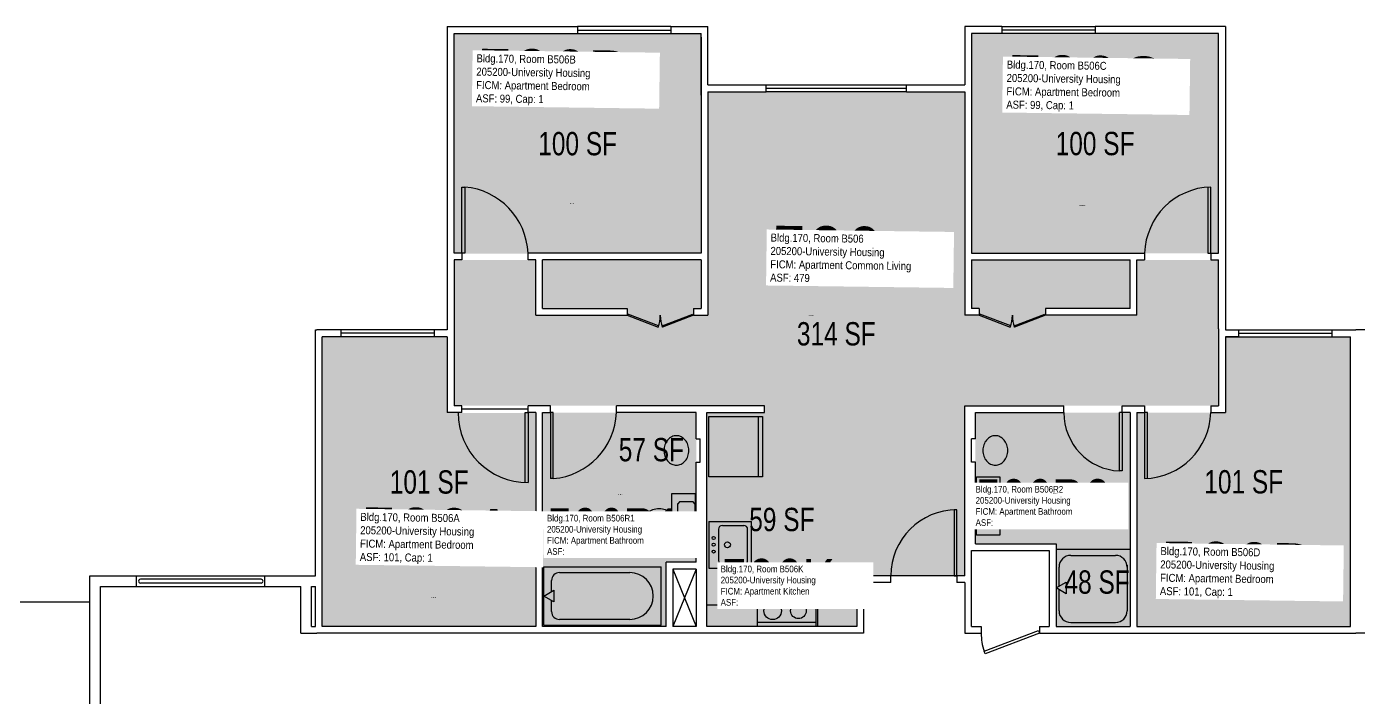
# Model space of a CAD drawing. Header units: inches. Extents: x -88 to 3164, y -85 to 1655.
# Drawn here: x 1328 to 2012, y 294 to 639 of the extents above; entities that cross this region are included whole.
import ezdxf
from ezdxf.enums import TextEntityAlignment as Align

# ---------------------------------------------------------------- set-up
doc = ezdxf.new("R2010")
doc.units = ezdxf.units.IN
doc.header["$LTSCALE"] = 10
doc.header["$MEASUREMENT"] = 0
doc.layers.get('0').update_dxf_attribs({"linetype": 'CONTINUOUS'})
for name, color, linetype in [('A-DOOR', 2, 'CONTINUOUS'), ('A-FLOR', 3, 'CONTINUOUS'), ('A-GLAZ', 1, 'CONTINUOUS'), ('A-IDEN-RNUM', 7, 'CONTINUOUS'), ('A-IDEN-SNUM', 4, 'CONTINUOUS'), ('A-IDEN-VNUM', 4, 'CONTINUOUS'), ('A-ROOF', 2, 'CONTINUOUS'), ('A-WALL', 5, 'CONTINUOUS'), ('AREA-TEXT', 3, 'CONTINUOUS'), ('Rooms-Category-Color', 7, 'CONTINUOUS'), ('Rooms-College-Color', 7, 'CONTINUOUS'), ('Rooms-Department-Color', 7, 'CONTINUOUS'), ('Rooms-Division-Color', 7, 'CONTINUOUS'), ('Rooms-Information', 7, 'CONTINUOUS')]:
    doc.layers.add(name, color=color, linetype=linetype)
doc.styles.add('CP_AREA', font='arial.ttf', dxfattribs={"height": 15})
doc.styles.add('CP_ROOMSNUMBER', font='arial.ttf', dxfattribs={"height": 1})
doc.styles.add('CP_ROOMVNUMBER', font='arial.ttf', dxfattribs={"width": 0.85, "height": 0.075})

msp = doc.modelspace()

# ---------------------------------------------------------------- hatches: boundary and pattern name
at = {"layer": 'Rooms-Category-Color', "true_color": 0x728ef3}
for points in [[(1674.39, 522.74), (1547.39, 522.71), (1547.36, 635.71), (1674.36, 635.74)], [(1813.39, 522.77), (1940.39, 522.8), (1940.36, 635.8), (1813.36, 635.77)], [(1940.35, 519.42), (1940.35, 444.42), (1809.85, 444.42), (1809.85, 356.92), (1754.35, 356.92), (1754.35, 440.92), (1706.84, 440.92), (1706.84, 444.42), (1547.35, 444.42), (1547.35, 519.42), (1589.35, 519.42), (1589.35, 490.92), (1636.35, 490.92), (1636.35, 494.42), (1592.85, 494.42), (1592.85, 519.42), (1674.35, 519.42), (1674.35, 494.42), (1670.35, 494.42), (1670.35, 490.92), (1677.85, 490.92), (1677.85, 605.92), (1809.85, 605.92), (1809.85, 490.92), (1817.35, 490.92), (1817.35, 494.42), (1813.35, 494.42), (1813.35, 519.42), (1894.85, 519.42), (1894.85, 494.42), (1851.35, 494.42), (1851.35, 490.92), (1898.35, 490.92), (1898.35, 519.42)], [(1589.43, 330.72), (1479.68, 330.69), (1479.65, 479.69), (1543.9, 479.71), (1543.9, 440.71), (1589.4, 440.72)], [(1943.9, 479.8), (2008.15, 479.82), (2008.18, 330.82), (1898.43, 330.79), (1898.4, 440.79), (1943.9, 440.8)], [(1592.85, 440.92), (1671.85, 440.92), (1671.85, 363.92), (1656.35, 363.92), (1656.35, 330.92), (1592.85, 330.92), (1592.85, 440.92)], [(1677.35, 440.92), (1754.35, 440.92), (1754.35, 330.92), (1677.35, 330.92)], [(1894.85, 440.92), (1815.35, 440.92), (1815.35, 373.42), (1856.85, 373.42), (1856.85, 330.92), (1894.85, 330.92)]]:
    msp.add_hatch(color=171, dxfattribs=at).paths.add_polyline_path(points)
at = {"layer": 'Rooms-College-Color', "true_color": 0xadadad}
for points in [[(1674.39, 522.74), (1547.39, 522.71), (1547.36, 635.71), (1674.36, 635.74)], [(1813.39, 522.77), (1940.39, 522.8), (1940.36, 635.8), (1813.36, 635.77)], [(1940.35, 519.42), (1940.35, 444.42), (1809.85, 444.42), (1809.85, 356.92), (1754.35, 356.92), (1754.35, 440.92), (1706.84, 440.92), (1706.84, 444.42), (1547.35, 444.42), (1547.35, 519.42), (1589.35, 519.42), (1589.35, 490.92), (1636.35, 490.92), (1636.35, 494.42), (1592.85, 494.42), (1592.85, 519.42), (1674.35, 519.42), (1674.35, 494.42), (1670.35, 494.42), (1670.35, 490.92), (1677.85, 490.92), (1677.85, 605.92), (1809.85, 605.92), (1809.85, 490.92), (1817.35, 490.92), (1817.35, 494.42), (1813.35, 494.42), (1813.35, 519.42), (1894.85, 519.42), (1894.85, 494.42), (1851.35, 494.42), (1851.35, 490.92), (1898.35, 490.92), (1898.35, 519.42)], [(1589.43, 330.72), (1479.68, 330.69), (1479.65, 479.69), (1543.9, 479.71), (1543.9, 440.71), (1589.4, 440.72)], [(1943.9, 479.8), (2008.15, 479.82), (2008.18, 330.82), (1898.43, 330.79), (1898.4, 440.79), (1943.9, 440.8)], [(1592.85, 440.92), (1671.85, 440.92), (1671.85, 363.92), (1656.35, 363.92), (1656.35, 330.92), (1592.85, 330.92), (1592.85, 440.92)], [(1677.35, 440.92), (1754.35, 440.92), (1754.35, 330.92), (1677.35, 330.92)], [(1894.85, 440.92), (1815.35, 440.92), (1815.35, 373.42), (1856.85, 373.42), (1856.85, 330.92), (1894.85, 330.92)]]:
    msp.add_hatch(color=253, dxfattribs=at).paths.add_polyline_path(points)
at = {"layer": 'Rooms-Department-Color', "true_color": 0x604aed}
for points in [[(1674.39, 522.74), (1547.39, 522.71), (1547.36, 635.71), (1674.36, 635.74)], [(1813.39, 522.77), (1940.39, 522.8), (1940.36, 635.8), (1813.36, 635.77)], [(1940.35, 519.42), (1940.35, 444.42), (1809.85, 444.42), (1809.85, 356.92), (1754.35, 356.92), (1754.35, 440.92), (1706.84, 440.92), (1706.84, 444.42), (1547.35, 444.42), (1547.35, 519.42), (1589.35, 519.42), (1589.35, 490.92), (1636.35, 490.92), (1636.35, 494.42), (1592.85, 494.42), (1592.85, 519.42), (1674.35, 519.42), (1674.35, 494.42), (1670.35, 494.42), (1670.35, 490.92), (1677.85, 490.92), (1677.85, 605.92), (1809.85, 605.92), (1809.85, 490.92), (1817.35, 490.92), (1817.35, 494.42), (1813.35, 494.42), (1813.35, 519.42), (1894.85, 519.42), (1894.85, 494.42), (1851.35, 494.42), (1851.35, 490.92), (1898.35, 490.92), (1898.35, 519.42)], [(1589.43, 330.72), (1479.68, 330.69), (1479.65, 479.69), (1543.9, 479.71), (1543.9, 440.71), (1589.4, 440.72)], [(1943.9, 479.8), (2008.15, 479.82), (2008.18, 330.82), (1898.43, 330.79), (1898.4, 440.79), (1943.9, 440.8)], [(1592.85, 440.92), (1671.85, 440.92), (1671.85, 363.92), (1656.35, 363.92), (1656.35, 330.92), (1592.85, 330.92), (1592.85, 440.92)], [(1677.35, 440.92), (1754.35, 440.92), (1754.35, 330.92), (1677.35, 330.92)], [(1894.85, 440.92), (1815.35, 440.92), (1815.35, 373.42), (1856.85, 373.42), (1856.85, 330.92), (1894.85, 330.92)]]:
    msp.add_hatch(color=173, dxfattribs=at).paths.add_polyline_path(points)
at = {"layer": 'Rooms-Division-Color', "true_color": 0x604aed}
for points in [[(1674.39, 522.74), (1547.39, 522.71), (1547.36, 635.71), (1674.36, 635.74)], [(1813.39, 522.77), (1940.39, 522.8), (1940.36, 635.8), (1813.36, 635.77)], [(1940.35, 519.42), (1940.35, 444.42), (1809.85, 444.42), (1809.85, 356.92), (1754.35, 356.92), (1754.35, 440.92), (1706.84, 440.92), (1706.84, 444.42), (1547.35, 444.42), (1547.35, 519.42), (1589.35, 519.42), (1589.35, 490.92), (1636.35, 490.92), (1636.35, 494.42), (1592.85, 494.42), (1592.85, 519.42), (1674.35, 519.42), (1674.35, 494.42), (1670.35, 494.42), (1670.35, 490.92), (1677.85, 490.92), (1677.85, 605.92), (1809.85, 605.92), (1809.85, 490.92), (1817.35, 490.92), (1817.35, 494.42), (1813.35, 494.42), (1813.35, 519.42), (1894.85, 519.42), (1894.85, 494.42), (1851.35, 494.42), (1851.35, 490.92), (1898.35, 490.92), (1898.35, 519.42)], [(1589.43, 330.72), (1479.68, 330.69), (1479.65, 479.69), (1543.9, 479.71), (1543.9, 440.71), (1589.4, 440.72)], [(1943.9, 479.8), (2008.15, 479.82), (2008.18, 330.82), (1898.43, 330.79), (1898.4, 440.79), (1943.9, 440.8)], [(1592.85, 440.92), (1671.85, 440.92), (1671.85, 363.92), (1656.35, 363.92), (1656.35, 330.92), (1592.85, 330.92), (1592.85, 440.92)], [(1677.35, 440.92), (1754.35, 440.92), (1754.35, 330.92), (1677.35, 330.92)], [(1894.85, 440.92), (1815.35, 440.92), (1815.35, 373.42), (1856.85, 373.42), (1856.85, 330.92), (1894.85, 330.92)]]:
    msp.add_hatch(color=173, dxfattribs=at).paths.add_polyline_path(points)

# ---------------------------------------------------------------- linework, layer by layer
for p, q in [((1678.35, 407.92), (1678.35, 438.92)), ((1678.35, 438.92), (1705.85, 438.92)), ((1703.6, 438.92), (1703.6, 407.92)), ((1705.85, 438.92), (1705.85, 407.92)), ((1705.85, 407.92), (1678.35, 407.92)), ((1815.98, 377.83), (1815.98, 407.83)), ((1815.98, 407.83), (1827.98, 407.83)), ((1827.98, 407.83), (1827.98, 377.83)), ((1659.23, 369.33), (1659.23, 399.33)), ((1659.23, 399.33), (1671.23, 399.33)), ((1671.23, 399.33), (1671.23, 369.33)), ((1815.98, 383.42), (1815.98, 402.24)), ((1816.1, 402.54), (1816.86, 403.29)), ((1817.15, 403.42), (1823.98, 403.42)), ((1823.98, 403.42), (1824.86, 402.54)), ((1824.96, 398.86), (1824, 395.47)), ((1824.98, 402.24), (1824.98, 398.98)), ((1662.23, 393.74), (1662.23, 390.42)), ((1662.23, 390.42), (1663.21, 386.97)), ((1663.23, 394.92), (1662.35, 394.04)), ((1670.23, 394.92), (1663.23, 394.92)), ((1671.11, 394.04), (1670.23, 394.92)), ((1671.23, 374.92), (1671.23, 393.74)), ((1823.98, 395.36), (1823.98, 390.48)), ((1824, 390.36), (1824.96, 386.97)), ((1663.23, 386.86), (1663.23, 381.98)), ((1678.26, 384.87), (1700.26, 384.87)), ((1678.26, 384.87), (1678.26, 360.87)), ((1700.26, 360.87), (1700.26, 384.87)), ((1816.86, 382.54), (1815.98, 383.42)), ((1824.98, 383.42), (1824.1, 382.54)), ((1824.98, 386.86), (1824.98, 383.42)), ((1663.21, 381.86), (1662.23, 378.42)), ((1662.23, 378.42), (1662.23, 374.92)), ((1683.26, 380.87), (1683.26, 364.87)), ((1685.26, 382.87), (1696.26, 382.87)), ((1698.26, 364.87), (1698.26, 380.87)), ((1827.98, 377.83), (1815.98, 377.83)), ((1823.81, 382.42), (1817.15, 382.42)), ((1662.23, 374.92), (1663.11, 374.04)), ((1663.4, 373.92), (1670.06, 373.92)), ((1670.35, 374.04), (1671.23, 374.92)), ((1894.85, 370.42), (1856.85, 370.42)), ((1671.23, 369.33), (1659.23, 369.33)), ((1685.26, 362.87), (1696.26, 362.87)), ((1864.35, 367.45), (1887.35, 367.45)), ((1593.48, 331.54), (1593.48, 361.54)), ((1593.48, 361.54), (1653.73, 361.54)), ((1601.51, 358.59), (1637.66, 358.59)), ((1653.73, 331.54), (1653.73, 361.54)), ((1678.26, 360.87), (1700.26, 360.87)), ((1703.35, 330.92), (1703.35, 356.92)), ((1703.35, 356.92), (1733.35, 356.92)), ((1733.35, 356.92), (1733.35, 330.92)), ((1858.35, 351.56), (1858.35, 361.45)), ((1893.35, 362.45), (1893.35, 338.95)), ((1593.48, 346.54), (1598.68, 349.54)), ((1597.5, 348.86), (1597.5, 354.58)), ((1598.68, 349.54), (1598.68, 343.54)), ((1734.35, 330.92), (1734.35, 354.92)), ((1856.85, 350.7), (1862.05, 353.7)), ((1862.05, 347.7), (1856.85, 350.7)), ((1858.35, 338.95), (1858.35, 349.83)), ((1862.05, 353.7), (1862.05, 347.7)), ((1598.68, 343.54), (1593.48, 346.54)), ((1597.5, 338.51), (1597.5, 344.22)), ((1735.35, 346.92), (1702.42, 346.92)), ((1702.42, 341.99), (1702.42, 346.92)), ((1735.35, 341.99), (1735.35, 346.92)), ((1677.35, 341.99), (1702.42, 341.99)), ((1735.35, 341.99), (1754.35, 341.99)), ((1593.48, 331.54), (1653.73, 331.54)), ((1637.66, 334.49), (1601.51, 334.49)), ((1733.35, 332.99), (1703.35, 332.99)), ((1864.35, 332.95), (1887.35, 332.95))]:
    msp.add_line(p, q)
for centre, radius in [((1680.76, 376.42), 0.791), ((1680.76, 372.92), 0.791), ((1680.76, 369.42), 0.791), ((1687.88, 372.92), 1.5), ((1711.13, 350.92), 4), ((1724.35, 350.92), 4.5), ((1711.13, 338.92), 4.5), ((1724.35, 338.92), 4)]:
    msp.add_circle(centre, radius)
for centre, radius, start, end in [((1662.97, 421.86), 7.65, 139.89909, 160.77064), ((1662.16, 422.54), 6.59, 116.19159, 139.89909), ((1661.64, 423.6), 5.42, 90, 116.19159), ((1661.64, 423.6), 5.42, 63.80841, 90), ((1661.12, 422.54), 6.59, 40.10091, 63.80841), ((1660.31, 421.86), 7.65, 19.22936, 40.10091), ((1826.91, 421.86), 7.65, 139.89909, 160.77064), ((1826.1, 422.54), 6.59, 116.19159, 139.89909), ((1825.58, 423.6), 5.42, 90, 116.19159), ((1825.58, 423.6), 5.42, 63.80841, 90), ((1825.06, 422.54), 6.59, 40.10091, 63.80841), ((1824.25, 421.86), 7.65, 19.22936, 40.10091), ((1664.24, 421.42), 9, 160.77064, 180), ((1664.24, 421.42), 9, 180, 199.22936), ((1662.97, 420.97), 7.65, 199.22936, 220.10091), ((1660.31, 420.97), 7.65, 319.89909, 340.77064), ((1659.04, 421.42), 9, 0, 19.22936), ((1659.04, 421.42), 9, 340.77064, 0), ((1828.18, 421.42), 9, 160.77064, 180), ((1828.18, 421.42), 9, 180, 199.22936), ((1826.91, 420.97), 7.65, 199.22936, 220.10091), ((1824.25, 420.97), 7.65, 319.89909, 340.77064), ((1822.98, 421.42), 9, 0, 19.22936), ((1822.98, 421.42), 9, 340.77064, 0), ((1662.16, 420.29), 6.59, 220.10091, 243.80841), ((1661.64, 419.24), 5.42, 243.80841, 270), ((1661.64, 419.24), 5.42, 270, 296.19159), ((1661.12, 420.29), 6.59, 296.19159, 319.89909), ((1826.1, 420.29), 6.59, 220.10091, 243.80841), ((1825.58, 419.24), 5.42, 243.80841, 270), ((1825.58, 419.24), 5.42, 270, 296.19159), ((1825.06, 420.29), 6.59, 296.19159, 319.89909), ((1816.4, 402.24), 0.418, 135, 180), ((1817.15, 403), 0.418, 90, 135), ((1824.56, 402.24), 0.418, 0, 45), ((1833.08, 392.26), 7.26, 129.47246, 153.29881), ((1833.93, 391.24), 8.59, 108.83538, 129.47246), ((1834.48, 389.62), 10.29, 90, 108.83538), ((1834.48, 389.62), 10.29, 71.16462, 90), ((1835.03, 391.24), 8.59, 50.52754, 71.16462), ((1835.87, 392.26), 7.26, 26.70119, 50.52754), ((1652.18, 382.74), 8.59, 108.83538, 129.47246), ((1652.73, 381.12), 10.29, 90, 108.83538), ((1652.73, 381.12), 10.29, 71.16462, 90), ((1653.28, 382.74), 8.59, 50.52754, 71.16462), ((1662.65, 393.74), 0.418, 135, 180), ((1670.81, 393.74), 0.418, 0, 45), ((1824.4, 395.36), 0.418, 164.0546, 180), ((1824.4, 390.48), 0.418, 180, 195.9454), ((1831.78, 392.92), 5.8, 153.29881, 180), ((1831.78, 392.92), 5.8, 180, 206.70119), ((1833.08, 393.57), 7.26, 206.70119, 230.52754), ((1835.87, 393.57), 7.26, 309.47246, 333.29881), ((1837.18, 392.92), 5.8, 0, 26.70119), ((1837.18, 392.92), 5.8, 333.29881, 0), ((1650.03, 384.42), 5.8, 153.29881, 180), ((1650.03, 384.42), 5.8, 180, 206.70119), ((1651.33, 383.76), 7.26, 129.47246, 153.29881), ((1654.12, 383.76), 7.26, 26.70119, 50.52754), ((1655.43, 384.42), 5.8, 0, 26.70119), ((1655.43, 384.42), 5.8, 333.29881, 0), ((1662.81, 386.86), 0.418, 0, 15.9454), ((1824.56, 386.86), 0.418, 0, 15.9454), ((1833.93, 394.6), 8.59, 230.52754, 251.16462), ((1834.48, 396.21), 10.29, 251.16462, 270), ((1835, 393.77), 7.87, 266.22456, 288.83538), ((1834.49, 395.25), 9.43, 288.83538, 309.47246), ((1651.33, 385.07), 7.26, 206.70119, 230.52754), ((1652.71, 386.75), 9.43, 230.52754, 251.16462), ((1652.21, 385.27), 7.87, 251.16462, 273.77544), ((1652.73, 387.71), 10.29, 270, 288.83538), ((1653.28, 386.1), 8.59, 288.83538, 309.47246), ((1654.12, 385.07), 7.26, 309.47246, 333.29881), ((1662.81, 381.98), 0.418, 344.0546, 0), ((1685.26, 380.87), 2, 90, 180), ((1696.26, 380.87), 2, 0, 90), ((1817.15, 382.84), 0.418, 225, 270), ((1823.81, 382.84), 0.418, 270, 315), ((1663.4, 374.34), 0.418, 225, 270), ((1670.06, 374.34), 0.418, 270, 315), ((1685.26, 364.87), 2, 180, 270), ((1696.26, 364.87), 2, 270, 0), ((1864.35, 361.45), 6, 90, 180), ((1887.35, 361.45), 6, 0, 90), ((1601.51, 354.58), 4.02, 90, 180), ((1637.66, 346.54), 12.05, 270, 90), ((1601.51, 338.51), 4.02, 180, 270), ((1864.35, 338.95), 6, 180, 270), ((1887.35, 338.95), 6, 270, 0)]:
    msp.add_arc(centre, radius, start, end)
at = {"layer": 'A-DOOR'}
for p, q in [((1551.35, 522.92), (1551.35, 556.92)), ((1551.35, 556.92), (1552.85, 556.92)), ((1552.85, 556.92), (1552.85, 522.92)), ((1934.85, 556.92), (1934.85, 522.92)), ((1936.35, 522.92), (1936.35, 556.92)), ((1552.85, 522.92), (1551.35, 522.92)), ((1934.85, 522.92), (1936.35, 522.92)), ((1636.61, 491.58), (1636.35, 490.92)), ((1636.35, 490.92), (1652.23, 484.83)), ((1652.48, 485.49), (1636.61, 491.58)), ((1654.23, 485.49), (1670.1, 491.58)), ((1670.35, 490.92), (1654.48, 484.83)), ((1670.1, 491.58), (1670.35, 490.92)), ((1817.61, 491.58), (1817.35, 490.92)), ((1817.35, 490.92), (1833.23, 484.83)), ((1833.48, 485.49), (1817.61, 491.58)), ((1835.23, 485.49), (1851.1, 491.58)), ((1851.35, 490.92), (1835.48, 484.83)), ((1851.1, 491.58), (1851.35, 490.92)), ((1652.23, 484.83), (1652.48, 485.49)), ((1654.48, 484.83), (1654.23, 485.49)), ((1833.23, 484.83), (1833.48, 485.49)), ((1835.48, 484.83), (1835.23, 485.49)), ((1585.35, 442.67), (1551.35, 442.67)), ((1583.85, 440.92), (1585.35, 440.92)), ((1583.85, 404.92), (1583.85, 440.92)), ((1585.35, 440.92), (1585.35, 404.92)), ((1596.85, 440.92), (1596.85, 406.92)), ((1598.35, 440.92), (1596.85, 440.92)), ((1598.35, 406.92), (1598.35, 440.92)), ((1889.35, 410.92), (1889.35, 440.92)), ((1890.85, 440.92), (1889.35, 440.92)), ((1890.85, 440.92), (1890.85, 410.92)), ((1902.35, 440.92), (1902.35, 406.92)), ((1903.85, 440.92), (1902.35, 440.92)), ((1903.85, 406.92), (1903.85, 440.92)), ((1890.85, 410.92), (1889.35, 410.92)), ((1598.35, 406.92), (1596.85, 406.92)), ((1805.85, 390.92), (1804.35, 390.92)), ((1804.35, 390.92), (1804.35, 356.92)), ((1805.85, 356.92), (1805.85, 390.92)), ((1805.85, 356.92), (1771.85, 356.92)), ((1804.35, 356.92), (1805.85, 356.92)), ((1819.79, 318.15), (1847.86, 328.74)), ((1847.86, 328.74), (1848.35, 327.42)), ((1848.35, 327.42), (1820.29, 316.83)), ((1820.29, 316.83), (1819.79, 318.15))]:
    msp.add_line(p, q, dxfattribs=at)
for centre, radius, start, end in [((1549.71, 521.38), 35.67, 2.4645, 84.95117), ((1937.32, 521.96), 34.97, 91.57576, 178.42424), ((1636.35, 490.92), 17, 339.02254, 0), ((1670.35, 490.92), 17, 180, 200.97746), ((1817.35, 490.92), 17, 339.02254, 0), ((1851.35, 490.92), 17, 180, 200.97746), ((1585.35, 440.92), 36, 180, 270), ((1595.25, 442.42), 35.64, 274.99827, 357.58607), ((1890.63, 440.66), 29.77, 179.51034, 267.55206), ((1901.39, 441.88), 34.97, 271.57576, 358.42424), ((1805.85, 356.92), 34, 90, 180), ((1845.55, 327.05), 27.2, 179.22408, 199.05218)]:
    msp.add_arc(centre, radius, start, end, dxfattribs=at)
at = {"layer": 'A-FLOR'}
for p, q in [((1659.85, 360.42), (1671.85, 330.92)), ((1671.85, 360.42), (1659.85, 330.92)), ((1448.1, 355.17), (1386.1, 355.17)), ((1448.1, 353.17), (1386.1, 353.17))]:
    msp.add_line(p, q, dxfattribs=at)
at = {"layer": 'A-FLOR', "extrusion": (-1.92821e-06, -5.47803e-13, 1)}
for centre, start, end in [((1386.1, 354.17, 0), 90.00002, 270.00002), ((1448.1, 354.17, 0), 270.00002, 90.00002)]:
    msp.add_arc(centre, 1, start, end, dxfattribs=at)
at = {"layer": 'A-GLAZ'}
for p, q in [((1658.85, 639.42), (1610.85, 639.42)), ((1610.85, 637.67), (1658.85, 637.67)), ((1828.85, 639.42), (1876.85, 639.42)), ((1876.85, 637.67), (1828.85, 637.67)), ((1610.85, 635.92), (1658.85, 635.92)), ((1876.85, 635.92), (1828.85, 635.92)), ((1707.85, 609.42), (1779.85, 609.42)), ((1779.85, 607.67), (1707.85, 607.67)), ((1779.85, 605.92), (1707.85, 605.92)), ((1537.1, 483.42), (1489.1, 483.42)), ((1537.1, 481.67), (1489.1, 481.67)), ((1537.1, 479.92), (1489.1, 479.92)), ((1950.6, 483.42), (1998.6, 483.42)), ((1950.6, 481.67), (1998.6, 481.67)), ((1950.6, 479.92), (1998.6, 479.92))]:
    msp.add_line(p, q, dxfattribs=at)
at = {"layer": 'A-ROOF'}
msp.add_line((1360.1, 343.39), (1283.6, 343.39), dxfattribs=at)
at = {"layer": 'A-WALL'}
for p, q in [((1543.85, 639.42), (1610.85, 639.42)), ((1543.85, 639.42), (1543.85, 483.42)), ((1610.85, 639.42), (1610.85, 635.92)), ((1658.85, 639.42), (1677.85, 639.42)), ((1658.85, 639.42), (1658.85, 635.92)), ((1677.85, 609.42), (1677.85, 639.42)), ((1809.85, 639.42), (1809.85, 609.42)), ((1828.85, 639.42), (1809.85, 639.42)), ((1828.85, 639.42), (1828.85, 635.92)), ((1876.85, 639.42), (1876.85, 635.92)), ((1943.85, 639.42), (1876.85, 639.42)), ((1943.85, 639.42), (1943.85, 483.42)), ((1547.35, 522.92), (1547.35, 635.92)), ((1547.35, 635.92), (1610.85, 635.92)), ((1658.85, 635.92), (1674.35, 635.92)), ((1674.35, 604.17), (1674.35, 635.92)), ((1674.35, 633.92), (1674.35, 604.17)), ((1813.35, 635.92), (1813.35, 604.17)), ((1828.85, 635.92), (1813.35, 635.92)), ((1940.35, 635.92), (1876.85, 635.92)), ((1940.35, 522.92), (1940.35, 635.92)), ((1677.85, 609.42), (1707.85, 609.42)), ((1707.85, 605.92), (1707.85, 609.42)), ((1779.85, 605.92), (1779.85, 609.42)), ((1779.85, 609.42), (1809.85, 609.42)), ((1674.35, 604.17), (1674.35, 522.92)), ((1677.85, 605.92), (1677.85, 490.92)), ((1677.85, 605.92), (1707.85, 605.92)), ((1779.85, 605.92), (1809.85, 605.92)), ((1809.85, 605.92), (1809.85, 490.92)), ((1813.35, 604.17), (1813.35, 522.92)), ((1551.35, 522.92), (1547.35, 522.92)), ((1551.35, 522.92), (1551.35, 519.42)), ((1674.35, 522.92), (1585.35, 522.92)), ((1585.35, 519.42), (1585.35, 522.92)), ((1813.35, 522.92), (1902.35, 522.92)), ((1902.35, 522.92), (1902.35, 519.42)), ((1936.35, 522.92), (1936.35, 519.42)), ((1936.35, 522.92), (1940.35, 522.92)), ((1551.35, 519.42), (1547.35, 519.42)), ((1547.35, 519.42), (1547.35, 483.42)), ((1589.35, 519.42), (1585.35, 519.42)), ((1589.35, 490.92), (1589.35, 519.42)), ((1674.35, 519.42), (1592.85, 519.42)), ((1592.85, 494.42), (1592.85, 519.42)), ((1674.35, 519.42), (1674.35, 494.42)), ((1813.35, 519.42), (1894.85, 519.42)), ((1813.35, 519.42), (1813.35, 494.42)), ((1894.85, 494.42), (1894.85, 519.42)), ((1898.35, 490.92), (1898.35, 519.42)), ((1898.35, 519.42), (1902.35, 519.42)), ((1936.35, 519.42), (1940.35, 519.42)), ((1940.35, 483.92), (1940.35, 519.42)), ((1592.85, 494.42), (1636.35, 494.42)), ((1636.35, 494.42), (1636.35, 490.92)), ((1670.35, 494.42), (1670.35, 490.92)), ((1670.35, 494.42), (1674.35, 494.42)), ((1817.35, 494.42), (1813.35, 494.42)), ((1817.35, 494.42), (1817.35, 490.92)), ((1894.85, 494.42), (1851.35, 494.42)), ((1851.35, 494.42), (1851.35, 490.92)), ((1589.35, 490.92), (1636.35, 490.92)), ((1670.35, 490.92), (1677.85, 490.92)), ((1817.35, 490.92), (1809.85, 490.92)), ((1898.35, 490.92), (1851.35, 490.92)), ((1476.1, 356.92), (1476.1, 483.42)), ((1476.1, 483.42), (1476.85, 483.42)), ((1489.1, 483.42), (1476.85, 483.42)), ((1489.1, 479.92), (1479.6, 479.92)), ((1479.6, 330.92), (1479.6, 479.92)), ((1489.1, 483.42), (1489.1, 479.92)), ((1543.85, 483.42), (1537.1, 483.42)), ((1537.1, 483.42), (1537.1, 479.92)), ((1543.85, 479.92), (1537.1, 479.92)), ((1543.85, 479.92), (1543.85, 440.92)), ((1547.35, 483.42), (1547.35, 444.42)), ((1940.35, 483.92), (1940.35, 444.42)), ((1943.85, 483.42), (1950.6, 483.42)), ((1943.85, 479.92), (1943.85, 440.92)), ((1943.85, 479.92), (1950.6, 479.92)), ((1950.6, 479.92), (1943.85, 479.92)), ((1950.6, 483.42), (1950.6, 479.92)), ((1998.6, 483.42), (1998.6, 479.92)), ((1998.6, 483.42), (2010.85, 483.42)), ((1998.6, 479.92), (2008.1, 479.92)), ((2008.1, 330.92), (2008.1, 479.92)), ((2023.1, 483.42), (2010.85, 483.42)), ((1551.35, 440.92), (1543.85, 440.92)), ((1551.35, 444.42), (1547.35, 444.42)), ((1551.35, 440.92), (1551.35, 444.42)), ((1596.85, 444.42), (1585.35, 444.42)), ((1585.35, 440.92), (1585.35, 444.42)), ((1585.35, 440.92), (1585.35, 444.42)), ((1589.35, 440.92), (1585.35, 440.92)), ((1589.35, 440.92), (1589.35, 330.92)), ((1592.85, 330.92), (1592.85, 440.92)), ((1592.85, 440.92), (1596.85, 440.92)), ((1596.85, 440.92), (1596.85, 444.42)), ((1677.35, 444.42), (1630.85, 444.42)), ((1630.85, 440.92), (1630.85, 444.42)), ((1671.85, 440.92), (1630.85, 440.92)), ((1654.23, 440.92), (1634.85, 440.92)), ((1671.85, 427.42), (1671.85, 440.92)), ((1706.84, 444.42), (1677.35, 444.42)), ((1677.35, 440.92), (1706.84, 440.92)), ((1677.35, 330.92), (1677.35, 440.92)), ((1706.84, 440.92), (1706.84, 444.42)), ((1809.85, 356.92), (1809.85, 444.42)), ((1809.85, 444.42), (1860.85, 444.42)), ((1815.35, 440.92), (1860.85, 440.92)), ((1815.35, 427.42), (1815.35, 440.92)), ((1860.85, 440.92), (1860.85, 444.42)), ((1890.85, 440.92), (1890.85, 444.42)), ((1890.85, 440.92), (1890.85, 444.42)), ((1890.85, 444.42), (1902.35, 444.42)), ((1894.85, 440.92), (1890.85, 440.92)), ((1894.85, 440.92), (1894.85, 330.92)), ((1898.35, 440.92), (1898.35, 330.92)), ((1898.35, 440.92), (1902.35, 440.92)), ((1902.35, 444.42), (1902.35, 440.92)), ((1936.35, 444.42), (1940.35, 444.42)), ((1936.35, 444.42), (1936.35, 440.92)), ((1936.35, 440.92), (1943.85, 440.92)), ((1671.85, 427.42), (1673.87, 427.42)), ((1673.87, 415.42), (1673.87, 427.42)), ((1813.35, 415.42), (1813.35, 427.42)), ((1815.35, 427.42), (1813.35, 427.42)), ((1671.85, 363.92), (1671.85, 415.42)), ((1671.85, 415.42), (1673.87, 415.42)), ((1815.35, 415.42), (1813.35, 415.42)), ((1815.35, 373.42), (1815.35, 415.42)), ((1813.35, 369.92), (1853.35, 369.92)), ((1813.35, 330.92), (1813.35, 369.92)), ((1815.35, 373.42), (1856.85, 373.42)), ((1853.35, 369.92), (1853.35, 330.92)), ((1856.85, 373.42), (1856.85, 330.92)), ((1656.35, 330.92), (1656.35, 363.92)), ((1671.85, 363.92), (1656.35, 363.92)), ((1360.1, 356.92), (1384.1, 356.92)), ((1360.1, 261.42), (1360.1, 356.92)), ((1384.1, 351.42), (1384.1, 356.92)), ((1384.1, 356.92), (1450.1, 356.92)), ((1450.1, 351.42), (1450.1, 356.92)), ((1450.1, 356.92), (1476.1, 356.92)), ((1659.85, 360.42), (1659.85, 330.92)), ((1671.85, 360.42), (1659.85, 360.42)), ((1671.85, 360.42), (1671.85, 330.92)), ((1754.35, 356.92), (1754.35, 330.92)), ((1771.85, 356.92), (1754.35, 356.92)), ((1771.85, 353.42), (1771.85, 356.92)), ((1809.85, 356.92), (1805.85, 356.92)), ((1805.85, 356.92), (1805.85, 353.42)), ((1365.6, 261.42), (1365.6, 351.42)), ((1365.6, 351.42), (1384.1, 351.42)), ((1384.1, 351.42), (1450.1, 351.42)), ((1450.1, 351.42), (1468.6, 351.42)), ((1468.6, 327.42), (1468.6, 351.42)), ((1474.1, 330.92), (1474.1, 351.42)), ((1474.1, 351.42), (1476.1, 351.42)), ((1476.1, 330.92), (1476.1, 351.42)), ((1757.85, 353.42), (1757.85, 327.42)), ((1771.85, 353.42), (1757.85, 353.42)), ((1809.85, 353.42), (1805.85, 353.42)), ((1809.85, 353.42), (1809.85, 327.42)), ((1474.1, 330.92), (1476.1, 330.92)), ((1589.35, 330.92), (1479.6, 330.92)), ((1656.35, 330.92), (1592.85, 330.92)), ((1671.85, 330.92), (1659.85, 330.92)), ((1754.35, 330.92), (1677.35, 330.92)), ((1813.35, 330.92), (1818.35, 330.92)), ((1818.35, 330.92), (1818.35, 327.42)), ((1848.35, 330.92), (1848.35, 327.42)), ((1848.35, 330.92), (1853.35, 330.92)), ((1856.85, 330.92), (1894.85, 330.92)), ((1898.35, 330.92), (2008.1, 330.92)), ((1468.6, 327.42), (1476.85, 327.42)), ((1757.85, 327.42), (1476.85, 327.42)), ((1809.85, 327.42), (1818.35, 327.42)), ((1848.35, 327.42), (2010.85, 327.42)), ((2291.85, 327.42), (2010.85, 327.42))]:
    msp.add_line(p, q, dxfattribs=at)

# ---------------------------------------------------------------- texts
at = {"layer": 'A-IDEN-RNUM', "style": 'CP_ROOMSNUMBER'}
for s, rotation, p in [('0506-B0', 359.2, (1606.95, 548.38)), ('0506-C0', 359.24, (1868.88, 547.23)), ('0506-00', 359.2, (1729.61, 490.64)), ('0506-D0', 359.2, (1949.38, 354.85)), ('0506-A0', 359.24, (1535.09, 345.57))]:
    msp.add_text(s, height=0.36, rotation=rotation, dxfattribs=at).set_placement(p)
for s, p in [('0506-R1', (1631.53, 398.51)), ('0506-R2', (1854.61, 399.18)), ('0506-K0', (1717.82, 389.46))]:
    msp.add_text(s, height=0.36, dxfattribs=at).set_placement(p)
at = {"layer": 'A-IDEN-SNUM', "style": 'CP_ROOMSNUMBER'}
for s, rotation, p in [('1700B506B0', 359.2, (1606.95, 548.38)), ('1700B506C0', 359.24, (1868.88, 547.23)), ('1700B50600', 359.2, (1729.61, 490.64)), ('1700B506D0', 359.2, (1949.38, 354.85)), ('1700B506A0', 359.24, (1535.09, 345.57))]:
    msp.add_text(s, height=0.36, rotation=rotation, dxfattribs=at).set_placement(p)
for s, p in [('1700B506R1', (1631.53, 398.51)), ('1700B506R2', (1854.61, 399.18)), ('1700B506K0', (1717.82, 389.46))]:
    msp.add_text(s, height=0.36, dxfattribs=at).set_placement(p)
at = {"layer": 'A-IDEN-VNUM', "style": 'CP_ROOMVNUMBER', "width": 0.85}
for s, rotation, p in [('506B', 359.24, (1558.56, 599.27)), ('506C', 359.24, (1831.19, 596.03)), ('506', 359.24, (1709.8, 508.25)), ('506A', 359.24404, (1498.85, 363.4)), ('506D', 359.24, (1910.17, 345.81))]:
    msp.add_text(s, height=28.8, rotation=rotation, dxfattribs=at).set_placement(p)
at = {"layer": 'A-IDEN-VNUM', "style": 'CP_ROOMVNUMBER'}
for s, width, p in [('506R2', 0.7, (1815.46, 382.56)), ('506R1', 0.7, (1595.11, 367.69, 0)), ('506K', 0.75, (1684.39, 341.56))]:
    msp.add_text(s, height=24, dxfattribs=dict(at, width=width)).set_placement(p)
at = {"layer": 'AREA-TEXT', "style": 'CP_AREA', "width": 0.75}
for s, p in [('100 SF', (1610.87, 579.22)), ('100 SF', (1876.87, 579.28)), ('314 SF', (1743.85, 481.42)), ('57 SF', (1648.76, 421.82)), ('101 SF', (1534.54, 405.2)), ('101 SF', (1953.29, 405.3)), ('59 SF', (1715.85, 385.92)), ('48 SF', (1877.92, 353.73))]:
    msp.add_text(s, height=12, dxfattribs=at).set_placement(p, align=Align.MIDDLE_CENTER)

# ---------------------------------------------------------------- next in the draw order: texts
at = {"layer": 'Rooms-Information', "char_height": 4.1143, "width": 92.16, "attachment_point": 7, "style": 'CP_ROOMVNUMBER', "bg_fill": 3, "box_fill_scale": 1.5, "bg_fill_color": 256, "bg_fill_true_color": 13158600, "bg_fill_transparency": 0}
for s, insert, rotation in [('Bldg.170, Room B506B^M^J205200-University Housing^M^JFICM: Apartment Bedroom^M^JASF: 99, Cap: 1', (1558.56, 599.27), 359.24), ('Bldg.170, Room B506C^M^J205200-University Housing^M^JFICM: Apartment Bedroom^M^JASF: 99, Cap: 1', (1831.19, 596.03), 359.24), ('Bldg.170, Room B506^M^J205200-University Housing^M^JFICM: Apartment Common Living^M^JASF: 479', (1709.8, 508.25), 359.24), ('Bldg.170, Room B506A^M^J205200-University Housing^M^JFICM: Apartment Bedroom^M^JASF: 101, Cap: 1', (1498.85, 363.4), 359.24404), ('Bldg.170, Room B506D^M^J205200-University Housing^M^JFICM: Apartment Bedroom^M^JASF: 101, Cap: 1', (1910.17, 345.81), 359.24)]:
    msp.add_mtext(s, dxfattribs=dict(at, insert=insert, rotation=rotation))
at = {"layer": 'Rooms-Information', "char_height": 3.4286, "width": 76.8, "attachment_point": 7, "style": 'CP_ROOMVNUMBER', "bg_fill": 3, "box_fill_scale": 1.5, "bg_fill_color": 256, "bg_fill_true_color": 13158600, "bg_fill_transparency": 0}
for s, insert in [('Bldg.170, Room B506R2^M^J205200-University Housing^M^JFICM: Apartment Bathroom^M^JASF: ', (1815.46, 382.56)), ('Bldg.170, Room B506K^M^J205200-University Housing^M^JFICM: Apartment Kitchen^M^JASF: ', (1684.39, 341.56))]:
    msp.add_mtext(s, dxfattribs=dict(at, insert=insert))

# ---------------------------------------------------------------- next in the draw order: texts
at = {"layer": 'Rooms-Information', "insert": (1595.11, 367.69, 0), "char_height": 3.4286, "width": 76.8, "attachment_point": 7, "style": 'CP_ROOMVNUMBER', "bg_fill": 3, "box_fill_scale": 1.5, "bg_fill_color": 256, "bg_fill_true_color": 13158600, "bg_fill_transparency": 0}
msp.add_mtext('Bldg.170, Room B506R1^M^J205200-University Housing^M^JFICM: Apartment Bathroom^M^JASF: ', dxfattribs=at)

doc.saveas('drawing.dxf')
